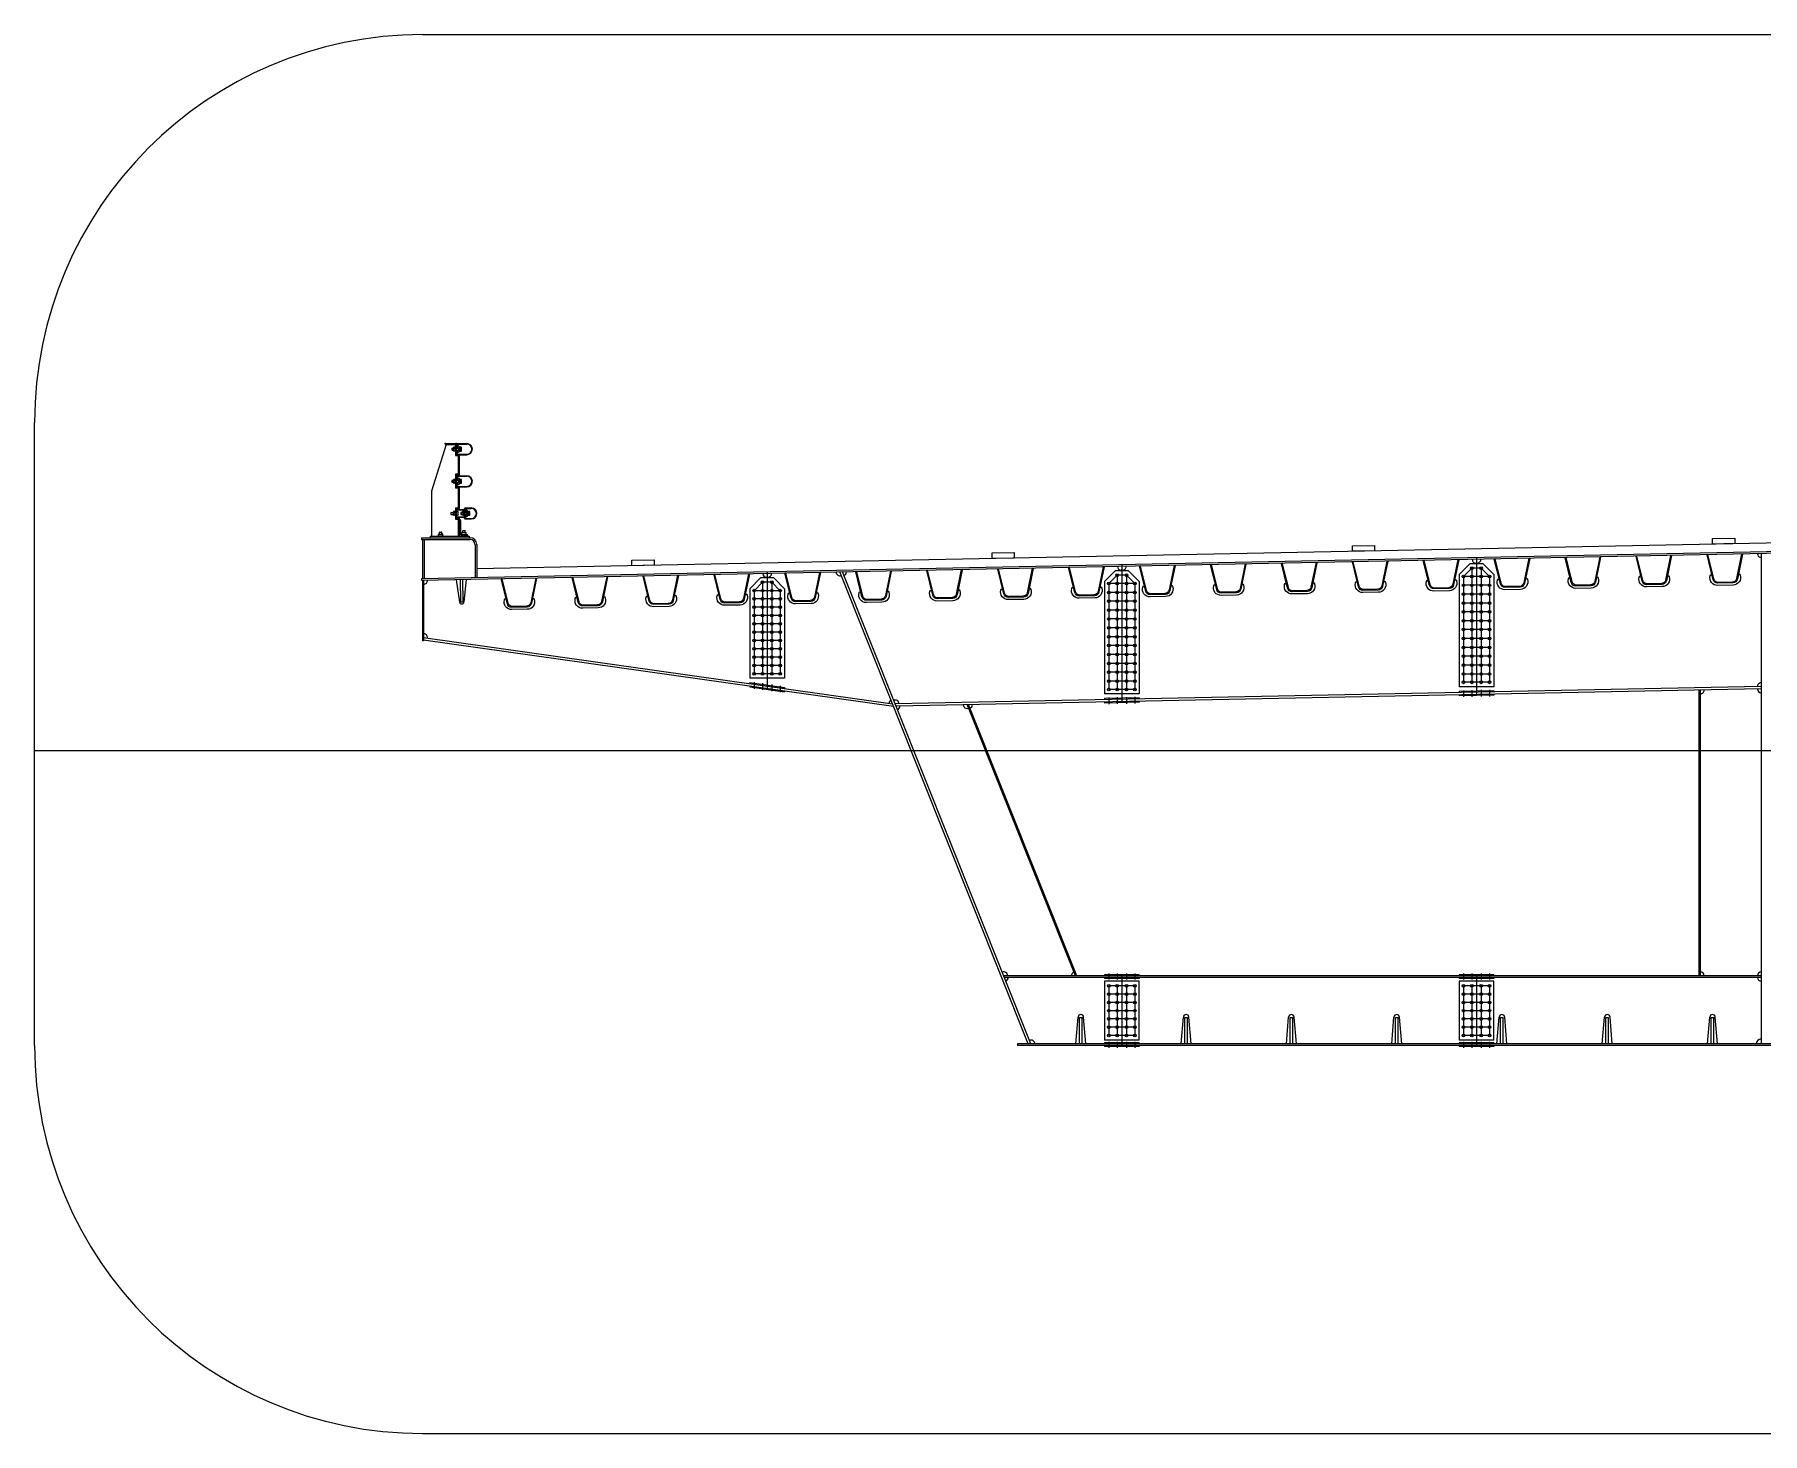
# Model space of a CAD drawing. Header units: metres. Extents: x 200921 to 201740, y 22869 to 23049.
# Drawn here: x 200920.7 to 201143.4, y 22868.6 to 23048.9 of the extents above; entities that cross this region are included whole.
import ezdxf

# ---------------------------------------------------------------- set-up
doc = ezdxf.new("R2010")
doc.units = ezdxf.units.M
doc.header["$LTSCALE"] = 500
for name, color, linetype in [('CS-LEAL', 1, 'Continuous'), ('CS-LIN3', 2, 'Continuous'), ('CS-STEL-MAJR', 3, 'Continuous'), ('DRAW', 2, 'Continuous'), ('STEEL', 4, 'Continuous')]:
    doc.layers.add(name, color=color, linetype=linetype)

# ---------------------------------------------------------------- blocks, each defined once
blk = doc.blocks.new('U-RIB')
at = {"layer": 'DRAW', "color": 3}
for p, q in [((-152, 0), (-160, -2)), ((-152, 0), (-102, -221)), ((102, -221), (152, 0)), ((152, 0), (160, -2)), ((-160, -2), (-109, -227)), ((109, -227), (160, -2)), ((-70, -260), (70, -260)), ((-70, -280), (70, -280)), ((-63, -252), (63, -252))]:
    blk.add_line(p, q, dxfattribs=at)
for centre, radius, start, end in [((-70, -212), 68, 162.5368, 270), ((-116, -198), 20, 100.4697, 161.2317), ((-69, -220), 40, 190.0739, 269.5546), ((-63, -212), 40, 192.8619, 269.5255), ((63, -212), 40, 270.4745, 347.1381), ((70, -212), 68, 270, 17.4632), ((69, -220), 40, 270.4454, 349.9261), ((116, -198), 20, 18.7683, 79.5303)]:
    blk.add_arc(centre, radius, start, end, dxfattribs=at)
blk = doc.blocks.new('RIB-200X20P')
at = {"layer": 'CS-STEL-MAJR'}
for p, q in [((-45, 0), (-20, -202)), ((-10, 0), (-10, -200)), ((10, 0), (10, -200)), ((45, 0), (20, -202)), ((-10, -200), (10, -200))]:
    blk.add_line(p, q, dxfattribs=at)
blk.add_arc((0, -200), 20, 187.0816, 352.9184, dxfattribs=at)
blk = doc.blocks.new('부_방호울타리0.85')
at = {"layer": 'CS-LIN3'}
for p, q in [((145, 842), (10, 422)), ((135, 850), (135, 842)), ((135, 850), (235, 850)), ((135, 842), (227, 842)), ((196, 807), (196, 793)), ((198, 809), (267, 809)), ((198, 791), (267, 791)), ((209, 786), (209, 814)), ((224, 817), (212, 817)), ((224, 783), (212, 783)), ((224, 822), (227, 822)), ((224, 783), (224, 817)), ((227, 842), (227, 742)), ((235, 850), (235, 750)), ((235, 843), (235, 818)), ((235, 782), (235, 757)), ((239, 843), (239, 818)), ((239, 830), (249, 830)), ((239, 818), (249, 818)), ((239, 782), (249, 782)), ((239, 782), (239, 757)), ((242, 850), (330, 850)), ((242, 846), (330, 846)), ((242, 815), (250, 815)), ((242, 811), (250, 811)), ((242, 789), (250, 789)), ((242, 785), (250, 785)), ((250, 815), (250, 811)), ((250, 789), (250, 785)), ((255, 812), (255, 788)), ((267, 812), (267, 788)), ((224, 778), (227, 778)), ((227, 742), (252, 742)), ((235, 750), (260, 750)), ((239, 770), (249, 770)), ((242, 754), (330, 754)), ((242, 750), (330, 750)), ((252, 742), (252, 573)), ((260, 750), (260, 565)), ((196, 517), (196, 503)), ((198, 519), (267, 519)), ((198, 501), (267, 501)), ((209, 496), (209, 524)), ((224, 527), (212, 527)), ((224, 493), (212, 493)), ((224, 532), (227, 532)), ((224, 493), (224, 527)), ((224, 488), (227, 488)), ((227, 573), (227, 447)), ((252, 573), (227, 573)), ((235, 565), (235, 455)), ((260, 565), (235, 565)), ((235, 553), (235, 528)), ((235, 492), (235, 467)), ((239, 553), (239, 528)), ((239, 540), (249, 540)), ((239, 528), (249, 528)), ((239, 492), (249, 492)), ((239, 492), (239, 467)), ((239, 480), (249, 480)), ((242, 560), (330, 560)), ((242, 556), (330, 556)), ((242, 525), (250, 525)), ((242, 521), (250, 521)), ((242, 499), (250, 499)), ((242, 495), (250, 495)), ((250, 525), (250, 521)), ((250, 499), (250, 495)), ((255, 522), (255, 498)), ((267, 522), (267, 498)), ((10, 422), (10, 14)), ((252, 447), (227, 447)), ((260, 455), (235, 455)), ((242, 464), (330, 464)), ((242, 460), (330, 460)), ((252, 447), (252, 270)), ((260, 455), (260, 262)), ((186, 227), (186, 213)), ((188, 229), (238, 229)), ((188, 211), (238, 211)), ((209, 206), (209, 234)), ((224, 237), (212, 237)), ((224, 203), (212, 203)), ((224, 242), (227, 242)), ((224, 203), (224, 237)), ((224, 198), (227, 198)), ((227, 270), (227, 169)), ((227, 270), (252, 270)), ((227, 169), (252, 169)), ((235, 262), (235, 177)), ((235, 262), (260, 262)), ((235, 177), (260, 177)), ((238, 237), (250, 237)), ((238, 203), (238, 237)), ((238, 208), (238, 232)), ((238, 203), (250, 203)), ((252, 169), (252, 14)), ((253, 206), (253, 234)), ((260, 177), (260, 14)), ((260, 164), (266, 164)), ((274, 156), (274, 28)), ((276, 227), (276, 213)), ((278, 229), (342, 229)), ((278, 211), (342, 211)), ((289, 206), (289, 234)), ((304, 237), (292, 237)), ((304, 203), (292, 203)), ((304, 242), (307, 242)), ((304, 203), (304, 237)), ((304, 198), (307, 198)), ((310, 177), (310, 263)), ((314, 238), (314, 263)), ((314, 250), (324, 250)), ((314, 238), (324, 238)), ((314, 177), (314, 202)), ((314, 202), (324, 202)), ((314, 190), (324, 190)), ((317, 270), (370, 270)), ((317, 266), (370, 266)), ((317, 235), (327, 235)), ((317, 231), (327, 231)), ((317, 209), (327, 209)), ((317, 205), (327, 205)), ((317, 174), (370, 174)), ((317, 170), (370, 170)), ((327, 231), (327, 235)), ((327, 205), (327, 209)), ((330, 208), (330, 232)), ((342, 208), (342, 232)), ((0, 14), (350, 14)), ((0, 14), (0, 0)), ((0, 0), (350, 0)), ((64, 14), (122, 14)), ((70, 17), (120, 17)), ((70, 14), (70, 17)), ((75, 17), (75, 30)), ((78, 33), (112, 33)), ((84, 33), (84, 48)), ((87, 51), (103, 51)), ((106, 33), (106, 48)), ((115, 17), (115, 30)), ((120, 14), (120, 17)), ((274, 28), (332, 28)), ((280, 31), (330, 31)), ((280, 28), (280, 31)), ((285, 31), (285, 44)), ((288, 47), (322, 47)), ((294, 47), (294, 62)), ((297, 65), (313, 65)), ((316, 47), (316, 62)), ((325, 31), (325, 44)), ((330, 28), (330, 31)), ((340, 14), (340, 20)), ((350, 14), (350, 0))]:
    blk.add_line(p, q, dxfattribs=at)
for points in [[(224, 822), (224, 778)], [(224, 532), (224, 488)], [(224, 242), (224, 198)], [(304, 242), (304, 198)]]:
    blk.add_lwpolyline(points, dxfattribs=at)
for points in [[(267, 783), (279, 783, 0.414214), (282, 786), (282, 814, 0.414214), (279, 817), (267, 817)], [(267, 493), (279, 493, 0.414214), (282, 496), (282, 524, 0.414214), (279, 527), (267, 527)], [(235, 189), (235, 251, -0.414214), (241, 257), (304, 257, -0.414214), (310, 251), (310, 189, -0.414214), (304, 182), (241, 182, -0.414214)], [(238, 189), (238, 251, -0.414214), (241, 254), (304, 254, -0.414214), (307, 251), (307, 189, -0.414214), (304, 186), (241, 186, -0.414214)], [(342, 203), (354, 203, 0.414214), (357, 206), (357, 234, 0.414214), (354, 237), (342, 237)]]:
    blk.add_lwpolyline(points, format="xyb", close=True, dxfattribs=at)
for centre, radius, start, end in [((198, 807), 2, 90, 180), ((198, 793), 2, 180, 270), ((212, 814), 3, 90, 180), ((212, 786), 3, 180, 270), ((242, 843), 7, 90, 180), ((242, 818), 7, 180, 270), ((242, 782), 7, 90, 180), ((242, 843), 3, 90, 180), ((242, 818), 3, 180, 270), ((242, 782), 3, 90, 180), ((249, 812), 18, 0, 90), ((249, 812), 6, 0, 90), ((249, 788), 6, 270, 0), ((249, 788), 18, 270, 0), ((330, 800), 50, 270, 90), ((330, 800), 46, 270, 90), ((242, 757), 7, 180, 270), ((242, 757), 3, 180, 270), ((198, 517), 2, 90, 180), ((198, 503), 2, 180, 270), ((212, 524), 3, 90, 180), ((212, 496), 3, 180, 270), ((242, 553), 7, 90, 180), ((242, 528), 7, 180, 270), ((242, 492), 7, 90, 180), ((242, 553), 3, 90, 180), ((242, 528), 3, 180, 270), ((242, 492), 3, 90, 180), ((249, 522), 18, 0, 90), ((249, 522), 6, 0, 90), ((249, 498), 6, 270, 0), ((249, 498), 18, 270, 0), ((330, 510), 50, 270, 90), ((330, 510), 46, 270, 90), ((242, 467), 7, 180, 270), ((242, 467), 3, 180, 270), ((188, 227), 2, 90, 180), ((188, 213), 2, 180, 270), ((212, 234), 3, 90, 180), ((212, 206), 3, 180, 270), ((250, 234), 3, 0, 90), ((250, 206), 3, 270, 0), ((266, 156), 8, 0, 90), ((278, 227), 2, 90, 180), ((278, 213), 2, 180, 270), ((292, 234), 3, 90, 180), ((292, 206), 3, 180, 270), ((317, 263), 7, 90, 180), ((317, 238), 7, 180, 270), ((317, 202), 7, 90, 180), ((317, 177), 7, 180, 270), ((317, 263), 3, 90, 180), ((317, 238), 3, 180, 270), ((317, 202), 3, 90, 180), ((317, 177), 3, 180, 270), ((324, 232), 18, 0, 90), ((324, 232), 6, 0, 90), ((324, 208), 6, 270, 0), ((324, 208), 18, 270, 0), ((370, 220), 50, 270, 90), ((370, 220), 46, 270, 90), ((78, 30), 3, 90, 180), ((87, 48), 3, 90, 180), ((103, 48), 3, 0, 90), ((112, 30), 3, 0, 90), ((288, 44), 3, 90, 180), ((297, 62), 3, 90, 180), ((313, 62), 3, 0, 90), ((322, 44), 3, 0, 90), ((332, 20), 8, 0, 90)]:
    blk.add_arc(centre, radius, start, end, dxfattribs=at)
for p in [(135, 850), (235, 850), (235, 850), (235, 560), (235, 560)]:
    blk.add_point(p, dxfattribs=at)
blk = doc.blocks.new('RIB-240X24P')
at = {"layer": 'CS-STEL-MAJR'}
for p, q in [((-45, 0), (-25, 242)), ((-12, 0), (-12, 240)), ((-12, 240), (12, 240)), ((12, 0), (12, 240)), ((45, 0), (25, 242))]:
    blk.add_line(p, q, dxfattribs=at)
blk.add_arc((0, 240), 25, 4.7433, 175.2567, dxfattribs=at)

msp = doc.modelspace()

# ---------------------------------------------------------------- linework, layer by layer
for p, q in [((200970.68, 23048.93), (201370.39, 23048.93)), ((200920.68, 22918.64), (200920.68, 22998.93)), ((200970.68, 22868.64), (201370.39, 22868.64))]:
    msp.add_line(p, q)
at = {"color": 3}
for p, q in [((200977.45, 22983.22), (200977.45, 22978.93)), ((200977.68, 22983.22), (200977.68, 22978.93))]:
    msp.add_line(p, q, dxfattribs=at)
for centre, start, end in [((200970.68, 22998.93), 90, 180), ((200970.68, 22918.64), 180, 270)]:
    msp.add_arc(centre, 50, start, end)
for radius in [0.857, 0.629]:
    msp.add_arc((200976.82, 22983.22), radius, 0, 90, dxfattribs=at)
at = {"layer": 'CS-LEAL'}
msp.add_line((200920.68, 22956.65), (201420.39, 22956.65), dxfattribs=at)
at = {"layer": 'CS-LIN3'}
msp.add_line((201149.11, 22983.5), (200977.68, 22980.07), dxfattribs=at)
at = {"layer": 'CS-LIN3', "ltscale": 0.05}
for p, q in [((201015.11, 22979.68), (201015.11, 22964.68)), ((201059.96, 22979.82), (201058.57, 22978.43)), ((201061.68, 22979.82), (201059.96, 22979.82)), ((201060.89, 22979.89), (201060.75, 22979.89)), ((201060.82, 22980.59), (201060.82, 22962.96)), ((201061.68, 22979.82), (201063.07, 22978.43)), ((201105.68, 22980.74), (201104.29, 22979.34)), ((201107.39, 22980.74), (201105.68, 22980.74)), ((201106.61, 22980.81), (201106.46, 22980.81)), ((201106.54, 22981.51), (201106.54, 22963.88)), ((201107.39, 22980.74), (201108.79, 22979.34)), ((201014.25, 22978.91), (201012.86, 22977.51)), ((201012.86, 22977.51), (201012.86, 22965.98)), ((201015.96, 22978.91), (201014.25, 22978.91)), ((201015.18, 22978.98), (201015.04, 22978.98)), ((201015.96, 22978.91), (201017.36, 22977.51)), ((201017.36, 22977.51), (201017.36, 22965.98)), ((201058.57, 22978.43), (201058.57, 22963.96)), ((201063.07, 22978.43), (201063.07, 22963.96)), ((201104.29, 22979.34), (201104.29, 22964.88)), ((201108.79, 22979.34), (201108.79, 22964.88)), ((201017.36, 22965.98), (201012.86, 22965.98)), ((201012.86, 22965.41), (201017.36, 22964.78)), ((201012.86, 22965.41), (201012.86, 22965.27)), ((201012.86, 22965), (201012.86, 22964.86)), ((201012.86, 22964.86), (201017.36, 22964.22)), ((201017.36, 22964.78), (201017.36, 22964.63)), ((201017.36, 22964.36), (201017.36, 22964.22)), ((201108.79, 22964.88), (201104.29, 22964.88)), ((201108.79, 22964.35), (201104.29, 22964.26)), ((201104.29, 22964.26), (201104.29, 22964.12)), ((201108.79, 22964.35), (201108.79, 22964.21)), ((201063.07, 22963.96), (201058.57, 22963.96)), ((201063.07, 22963.44), (201058.57, 22963.35)), ((201058.57, 22963.35), (201058.57, 22963.21)), ((201058.57, 22962.92), (201058.57, 22962.78)), ((201063.07, 22962.87), (201058.57, 22962.78)), ((201063.07, 22963.44), (201063.07, 22963.3)), ((201063.07, 22963.01), (201063.07, 22962.87)), ((201104.29, 22963.83), (201104.29, 22963.69)), ((201108.79, 22963.78), (201104.29, 22963.69)), ((201108.79, 22963.92), (201108.79, 22963.78)), ((201063.07, 22927.76), (201058.57, 22927.76)), ((201058.57, 22927.76), (201058.57, 22927.62)), ((201058.57, 22927.42), (201058.57, 22927.27)), ((201063.07, 22927.27), (201058.57, 22927.27)), ((201063.07, 22926.92), (201058.57, 22926.92)), ((201058.57, 22926.92), (201058.57, 22919.34)), ((201060.82, 22927.62), (201060.82, 22918.64)), ((201063.07, 22927.76), (201063.07, 22927.62)), ((201063.07, 22927.42), (201063.07, 22927.27)), ((201063.07, 22919.34), (201063.07, 22926.92)), ((201108.79, 22927.76), (201104.29, 22927.76)), ((201104.29, 22927.76), (201104.29, 22927.62)), ((201104.29, 22927.42), (201104.29, 22927.27)), ((201108.79, 22927.27), (201104.29, 22927.27)), ((201108.79, 22926.92), (201104.29, 22926.92)), ((201104.29, 22926.92), (201104.29, 22919.34)), ((201106.54, 22927.62), (201106.54, 22918.64)), ((201108.79, 22927.76), (201108.79, 22927.62)), ((201108.79, 22927.42), (201108.79, 22927.27)), ((201108.79, 22919.34), (201108.79, 22926.92)), ((201063.07, 22919.34), (201058.57, 22919.34)), ((201063.07, 22918.99), (201058.57, 22918.99)), ((201058.57, 22918.99), (201058.57, 22918.84)), ((201058.57, 22918.64), (201058.57, 22918.5)), ((201063.07, 22918.5), (201058.57, 22918.5)), ((201063.07, 22918.99), (201063.07, 22918.84)), ((201063.07, 22918.64), (201063.07, 22918.5)), ((201108.79, 22919.34), (201104.29, 22919.34)), ((201108.79, 22918.99), (201104.29, 22918.99)), ((201104.29, 22918.99), (201104.29, 22918.84)), ((201104.29, 22918.64), (201104.29, 22918.5)), ((201108.79, 22918.5), (201104.29, 22918.5)), ((201108.79, 22918.99), (201108.79, 22918.84)), ((201108.79, 22918.64), (201108.79, 22918.5))]:
    msp.add_line(p, q, dxfattribs=at)
at = {"layer": 'CS-LIN3', "color": 8}
for p, q in [((201105.93, 22980.16), (201104.86, 22979.09)), ((201105.93, 22980.16), (201105.93, 22965.45)), ((201107.14, 22980.16), (201105.93, 22980.16)), ((201107.14, 22980.16), (201107.14, 22965.45)), ((201107.14, 22980.16), (201108.21, 22979.09)), ((201014.5, 22978.34), (201013.43, 22977.26)), ((201014.5, 22978.34), (201014.5, 22966.55)), ((201015.71, 22978.34), (201014.5, 22978.34)), ((201015.71, 22978.34), (201015.71, 22966.55)), ((201015.71, 22978.34), (201016.79, 22977.26)), ((201060.21, 22979.25), (201059.14, 22978.18)), ((201062.5, 22978.18), (201059.14, 22978.18)), ((201059.14, 22978.18), (201059.14, 22964.54)), ((201060.21, 22979.25), (201060.21, 22964.54)), ((201061.43, 22979.25), (201060.21, 22979.25)), ((201061.43, 22979.25), (201061.43, 22964.54)), ((201061.43, 22979.25), (201062.5, 22978.18)), ((201062.5, 22978.18), (201062.5, 22964.54)), ((201108.21, 22979.09), (201104.86, 22979.09)), ((201104.86, 22979.09), (201104.86, 22965.45)), ((201108.21, 22977.95), (201104.86, 22977.95)), ((201108.21, 22979.09), (201108.21, 22965.45)), ((201013.43, 22977.26), (201013.43, 22966.55)), ((201016.79, 22977.26), (201013.43, 22977.26)), ((201016.79, 22976.19), (201013.43, 22976.19)), ((201016.79, 22977.26), (201016.79, 22966.55)), ((201062.5, 22977.04), (201059.14, 22977.04)), ((201062.5, 22975.89), (201059.14, 22975.89)), ((201108.21, 22976.81), (201104.86, 22976.81)), ((201108.21, 22975.66), (201104.86, 22975.66)), ((201016.79, 22975.12), (201013.43, 22975.12)), ((201016.79, 22974.05), (201013.43, 22974.05)), ((201016.79, 22972.98), (201013.43, 22972.98)), ((201062.5, 22974.75), (201059.14, 22974.75)), ((201062.5, 22973.61), (201059.14, 22973.61)), ((201108.21, 22974.52), (201104.86, 22974.52)), ((201108.21, 22973.38), (201104.86, 22973.38)), ((201012.86, 22971.72), (201012.86, 22971.58)), ((201012.86, 22971.32), (201012.86, 22971.18)), ((201016.79, 22971.91), (201013.43, 22971.91)), ((201016.79, 22970.84), (201013.43, 22970.84)), ((201017.36, 22971.81), (201017.36, 22971.67)), ((201017.36, 22971.41), (201017.36, 22971.27)), ((201062.5, 22972.46), (201059.14, 22972.46)), ((201062.5, 22971.32), (201059.14, 22971.32)), ((201108.21, 22972.24), (201104.86, 22972.24)), ((201108.21, 22971.09), (201104.86, 22971.09)), ((201016.79, 22969.76), (201013.43, 22969.76)), ((201016.79, 22968.69), (201013.43, 22968.69)), ((201062.5, 22970.18), (201059.14, 22970.18)), ((201062.5, 22969.04), (201059.14, 22969.04)), ((201108.21, 22969.95), (201104.86, 22969.95)), ((201108.21, 22968.81), (201104.86, 22968.81)), ((201016.79, 22967.62), (201013.43, 22967.62)), ((201016.79, 22966.55), (201013.43, 22966.55)), ((201062.5, 22967.89), (201059.14, 22967.89)), ((201062.5, 22966.75), (201059.14, 22966.75)), ((201108.21, 22967.66), (201104.86, 22967.66)), ((201108.21, 22966.52), (201104.86, 22966.52)), ((201013.43, 22965.48), (201013.43, 22964.63)), ((201014.5, 22965.32), (201014.5, 22964.48)), ((201015.71, 22965.15), (201015.71, 22964.31)), ((201016.79, 22965), (201016.79, 22964.16)), ((201062.5, 22965.61), (201059.14, 22965.61)), ((201062.5, 22964.54), (201059.14, 22964.54)), ((201108.21, 22965.45), (201104.86, 22965.45)), ((201104.86, 22964.41), (201104.86, 22963.56)), ((201105.93, 22964.43), (201105.93, 22963.58)), ((201107.14, 22964.46), (201107.14, 22963.6)), ((201108.21, 22964.48), (201108.21, 22963.63)), ((201059.14, 22963.5), (201059.14, 22962.64)), ((201060.21, 22963.52), (201060.21, 22962.67)), ((201061.43, 22963.54), (201061.43, 22962.69)), ((201062.5, 22963.57), (201062.5, 22962.71)), ((201059.14, 22927.9), (201059.14, 22927.13)), ((201059.14, 22926.34), (201059.14, 22919.92)), ((201060.21, 22927.9), (201060.21, 22927.13)), ((201060.21, 22926.34), (201060.21, 22919.92)), ((201061.43, 22927.9), (201061.43, 22927.13)), ((201061.43, 22926.34), (201061.43, 22919.92)), ((201062.5, 22927.9), (201062.5, 22927.13)), ((201062.5, 22926.34), (201062.5, 22919.92)), ((201104.86, 22927.9), (201104.86, 22927.13)), ((201104.86, 22926.34), (201104.86, 22919.92)), ((201105.93, 22927.9), (201105.93, 22927.13)), ((201105.93, 22926.34), (201105.93, 22919.92)), ((201107.14, 22927.9), (201107.14, 22927.13)), ((201107.14, 22926.34), (201107.14, 22919.92)), ((201108.21, 22927.9), (201108.21, 22927.13)), ((201108.21, 22926.34), (201108.21, 22919.92)), ((201059.14, 22919.13), (201059.14, 22918.36)), ((201060.21, 22919.13), (201060.21, 22918.36)), ((201061.43, 22919.13), (201061.43, 22918.36)), ((201062.5, 22919.13), (201062.5, 22918.36)), ((201104.86, 22919.13), (201104.86, 22918.36)), ((201105.93, 22919.13), (201105.93, 22918.36)), ((201107.14, 22919.13), (201107.14, 22918.36)), ((201108.21, 22919.13), (201108.21, 22918.36))]:
    msp.add_line(p, q, dxfattribs=at)
at = {"layer": 'CS-LIN3', "color": 8, "ltscale": 0.05}
for p, q in [((201062.5, 22926.34), (201059.14, 22926.34)), ((201108.21, 22926.34), (201104.86, 22926.34)), ((201062.5, 22925.27), (201059.14, 22925.27)), ((201062.5, 22924.2), (201059.14, 22924.2)), ((201108.21, 22925.27), (201104.86, 22925.27)), ((201108.21, 22924.2), (201104.86, 22924.2)), ((201062.5, 22923.13), (201059.14, 22923.13)), ((201062.5, 22922.06), (201059.14, 22922.06)), ((201108.21, 22923.13), (201104.86, 22923.13)), ((201108.21, 22922.06), (201104.86, 22922.06)), ((201062.5, 22920.99), (201059.14, 22920.99)), ((201062.5, 22919.92), (201059.14, 22919.92)), ((201108.21, 22920.99), (201104.86, 22920.99)), ((201108.21, 22919.92), (201104.86, 22919.92))]:
    msp.add_line(p, q, dxfattribs=at)
at = {"layer": 'CS-LIN3'}
for points in [[(201044.11, 22982.12), (201046.96, 22982.17), (201046.96, 22981.46), (201044.11, 22981.4)], [(201090.54, 22983.04), (201093.39, 22983.1), (201093.39, 22982.39), (201090.54, 22982.33)], [(201136.96, 22983.97), (201139.82, 22984.03), (201139.82, 22983.32), (201136.96, 22983.26)], [(200997.68, 22981.19), (201000.54, 22981.24), (201000.54, 22980.53), (200997.68, 22980.47)]]:
    msp.add_lwpolyline(points, close=True, dxfattribs=at)
at = {"layer": 'CS-LIN3', "color": 8}
for centre in [(201105.93, 22980.16), (201107.14, 22980.16), (201013.43, 22977.26), (201014.5, 22978.34), (201014.5, 22977.26), (201015.71, 22978.34), (201015.71, 22977.26), (201016.79, 22977.26), (201059.14, 22978.18), (201060.21, 22979.25), (201060.21, 22978.18), (201061.43, 22979.25), (201061.43, 22978.18), (201062.5, 22978.18), (201104.86, 22979.09), (201104.86, 22977.95), (201105.93, 22979.09), (201105.93, 22977.95), (201107.14, 22979.09), (201107.14, 22977.95), (201108.21, 22979.09), (201108.21, 22977.95), (201013.43, 22976.19), (201013.43, 22975.12), (201014.5, 22976.19), (201014.5, 22975.12), (201015.71, 22976.19), (201015.71, 22975.12), (201016.79, 22976.19), (201016.79, 22975.12), (201059.14, 22977.04), (201059.14, 22975.89), (201060.21, 22977.04), (201060.21, 22975.89), (201061.43, 22977.04), (201061.43, 22975.89), (201062.5, 22977.04), (201062.5, 22975.89), (201104.86, 22976.81), (201104.86, 22975.66), (201105.93, 22976.81), (201105.93, 22975.66), (201107.14, 22976.81), (201107.14, 22975.66), (201108.21, 22976.81), (201108.21, 22975.66), (201013.43, 22974.05), (201013.43, 22972.98), (201014.5, 22974.05), (201014.5, 22972.98), (201015.71, 22974.05), (201015.71, 22972.98), (201016.79, 22974.05), (201016.79, 22972.98), (201059.14, 22974.75), (201059.14, 22973.61), (201060.21, 22974.75), (201060.21, 22973.61), (201061.43, 22974.75), (201061.43, 22973.61), (201062.5, 22974.75), (201062.5, 22973.61), (201104.86, 22974.52), (201104.86, 22973.38), (201105.93, 22974.52), (201105.93, 22973.38), (201107.14, 22974.52), (201107.14, 22973.38), (201108.21, 22974.52), (201108.21, 22973.38), (201013.43, 22971.91), (201013.43, 22970.84), (201014.5, 22971.91), (201014.5, 22970.84), (201015.71, 22971.91), (201015.71, 22970.84), (201016.79, 22971.91), (201016.79, 22970.84), (201059.14, 22972.46), (201059.14, 22971.32), (201060.21, 22972.46), (201060.21, 22971.32), (201061.43, 22972.46), (201061.43, 22971.32), (201062.5, 22972.46), (201062.5, 22971.32), (201104.86, 22972.24), (201104.86, 22971.09), (201105.93, 22972.24), (201105.93, 22971.09), (201107.14, 22972.24), (201107.14, 22971.09), (201108.21, 22972.24), (201108.21, 22971.09), (201013.43, 22969.76), (201013.43, 22968.69), (201014.5, 22969.76), (201014.5, 22968.69), (201015.71, 22969.76), (201015.71, 22968.69), (201016.79, 22969.76), (201016.79, 22968.69), (201059.14, 22970.18), (201059.14, 22969.04), (201060.21, 22970.18), (201060.21, 22969.04), (201061.43, 22970.18), (201061.43, 22969.04), (201062.5, 22970.18), (201062.5, 22969.04), (201104.86, 22969.95), (201104.86, 22968.81), (201105.93, 22969.95), (201105.93, 22968.81), (201107.14, 22969.95), (201107.14, 22968.81), (201108.21, 22969.95), (201108.21, 22968.81), (201013.43, 22967.62), (201013.43, 22966.55), (201014.5, 22967.62), (201014.5, 22966.55), (201015.71, 22967.62), (201015.71, 22966.55), (201016.79, 22967.62), (201016.79, 22966.55), (201059.14, 22967.89), (201059.14, 22966.75), (201060.21, 22967.89), (201060.21, 22966.75), (201061.43, 22967.89), (201061.43, 22966.75), (201062.5, 22967.89), (201062.5, 22966.75), (201104.86, 22967.66), (201104.86, 22966.52), (201105.93, 22967.66), (201105.93, 22966.52), (201107.14, 22967.66), (201107.14, 22966.52), (201108.21, 22967.66), (201108.21, 22966.52), (201059.14, 22965.61), (201059.14, 22964.54), (201060.21, 22965.61), (201060.21, 22964.54), (201061.43, 22965.61), (201061.43, 22964.54), (201062.5, 22965.61), (201062.5, 22964.54), (201104.86, 22965.45), (201105.93, 22965.45), (201107.14, 22965.45), (201108.21, 22965.45)]:
    msp.add_circle(centre, 0.179, dxfattribs=at)
at = {"layer": 'CS-LIN3', "color": 8, "ltscale": 0.05}
for centre in [(201059.14, 22926.34), (201060.21, 22926.34), (201061.43, 22926.34), (201062.5, 22926.34), (201104.86, 22926.34), (201105.93, 22926.34), (201107.14, 22926.34), (201108.21, 22926.34), (201059.14, 22925.27), (201059.14, 22924.2), (201060.21, 22925.27), (201060.21, 22924.2), (201061.43, 22925.27), (201061.43, 22924.2), (201062.5, 22925.27), (201062.5, 22924.2), (201104.86, 22925.27), (201104.86, 22924.2), (201105.93, 22925.27), (201105.93, 22924.2), (201107.14, 22925.27), (201107.14, 22924.2), (201108.21, 22925.27), (201108.21, 22924.2), (201059.14, 22923.13), (201059.14, 22922.06), (201060.21, 22923.13), (201060.21, 22922.06), (201061.43, 22923.13), (201061.43, 22922.06), (201062.5, 22923.13), (201062.5, 22922.06), (201104.86, 22923.13), (201104.86, 22922.06), (201105.93, 22923.13), (201105.93, 22922.06), (201107.14, 22923.13), (201107.14, 22922.06), (201108.21, 22923.13), (201108.21, 22922.06), (201059.14, 22920.99), (201059.14, 22919.92), (201060.21, 22920.99), (201060.21, 22919.92), (201061.43, 22920.99), (201061.43, 22919.92), (201062.5, 22920.99), (201062.5, 22919.92), (201104.86, 22920.99), (201104.86, 22919.92), (201105.93, 22920.99), (201105.93, 22919.92), (201107.14, 22920.99), (201107.14, 22919.92), (201108.21, 22920.99), (201108.21, 22919.92)]:
    msp.add_circle(centre, 0.179, dxfattribs=at)
at = {"layer": 'CS-LIN3', "ltscale": 0.05}
for centre, start, end in [((201060.75, 22980.39), 181.1458, 270), ((201060.89, 22980.39), 270, 1.1458), ((201106.46, 22981.31), 181.1458, 270), ((201106.61, 22981.31), 270, 1.1458), ((201015.04, 22979.48), 181.1458, 270), ((201015.18, 22979.48), 270, 1.1458)]:
    msp.add_arc(centre, 0.5, start, end, dxfattribs=at)
at = {"layer": 'CS-STEL-MAJR'}
for p, q in [((200970.54, 22984.07), (200970.54, 22983.84)), ((200970.54, 22984.07), (200976.82, 22984.07)), ((200970.54, 22983.84), (200976.82, 22983.84)), ((201170.54, 22982.79), (200970.54, 22978.79)), ((201170.54, 22982.59), (200970.54, 22978.59)), ((200970.68, 22983.84), (200970.68, 22978.79)), ((200970.91, 22983.84), (200970.91, 22978.8)), ((201143.24, 22982.04), (201143.24, 22918.84)), ((201048.77, 22918.84), (201024.49, 22979.67)), ((201049.11, 22918.84), (201024.82, 22979.67)), ((200970.54, 22978.79), (200970.54, 22978.59)), ((200970.68, 22978.59), (200970.68, 22970.8)), ((200970.82, 22978.59), (200970.82, 22970.8)), ((200970.82, 22970.8), (200970.68, 22970.8)), ((200970.82, 22971.23), (201031.28, 22962.66)), ((200970.82, 22970.94), (201031.39, 22962.38)), ((201143.24, 22964.9), (201031.61, 22962.67)), ((201143.24, 22964.61), (201031.72, 22962.38)), ((201135.21, 22964.45), (201135.21, 22927.62)), ((201135.38, 22964.46), (201135.38, 22927.62)), ((201054.83, 22927.62), (201040.88, 22962.57)), ((201055.02, 22927.62), (201041.06, 22962.57)), ((201143.24, 22927.62), (201045.61, 22927.62)), ((201143.24, 22927.42), (201045.68, 22927.42)), ((201047.39, 22918.84), (201047.39, 22918.64)), ((201293.68, 22918.84), (201047.39, 22918.84)), ((201293.68, 22918.64), (201047.39, 22918.64))]:
    msp.add_line(p, q, dxfattribs=at)
for centre, radius, start, end in [((201143.24, 22982.04), 0.5, 181.1458, 270), ((201024.82, 22979.67), 0.5, 291.7643, 1.1458), ((200970.82, 22978.59), 0.5, 270, 1.1458), ((201024.49, 22979.67), 0.5, 181.1458, 291.7643), ((200970.82, 22971.23), 0.5, 351.7699, 90), ((201135.38, 22964.46), 0.5, 270, 1.1458), ((201143.24, 22964.9), 0.5, 90, 181.1458), ((201143.24, 22964.61), 0.5, 181.1458, 270), ((201031.28, 22962.66), 0.5, 111.7643, 171.9307), ((201031.61, 22962.67), 0.5, 1.1458, 111.7643), ((201031.72, 22962.38), 0.5, 291.7643, 1.1458), ((201040.88, 22962.57), 0.5, 181.1458, 291.7643), ((201041.06, 22962.57), 0.5, 291.7643, 1.1458), ((201045.61, 22927.62), 0.5, 0, 111.7643), ((201045.68, 22927.42), 0.5, 291.7643, 0), ((201054.83, 22927.62), 0.5, 111.7643, 180), ((201135.38, 22927.62), 0.5, 0, 90), ((201143.24, 22927.62), 0.5, 90, 180), ((201143.24, 22927.42), 0.5, 180, 270), ((201049.11, 22918.84), 0.5, 0, 111.7643), ((201143.24, 22918.84), 0.643, 90, 180)]:
    msp.add_arc(centre, radius, start, end, dxfattribs=at)

# ---------------------------------------------------------------- block references
at = {"xscale": 0.01428571428571429, "yscale": 0.01428571428571429, "zscale": 0.01428571428571429}
for name, p in [('부_방호울타리0.85', (200971.68, 22984.07)), ('RIB-240X24P', (201055.54, 22918.84)), ('RIB-240X24P', (201069.11, 22918.84)), ('RIB-240X24P', (201082.68, 22918.84)), ('RIB-240X24P', (201096.25, 22918.84)), ('RIB-240X24P', (201109.82, 22918.84)), ('RIB-240X24P', (201123.39, 22918.84)), ('RIB-240X24P', (201136.96, 22918.84))]:
    msp.add_blockref(name, p, dxfattribs=at)
at = {"layer": 'CS-STEL-MAJR', "xscale": 0.01428571428571429, "yscale": 0.01428571428571429, "zscale": 0.01428571428571429, "rotation": 1.145762052822363}
msp.add_blockref('RIB-200X20P', (200975.68, 22978.69), dxfattribs=at)
at = {"layer": 'STEEL', "xscale": -0.01428571428571428, "yscale": 0.01428571428571429, "zscale": 0.01428571428571429, "rotation": 1.145762902195324}
for p in [(201138.54, 22981.95), (201028.82, 22979.75), (201037.96, 22979.94), (201047.11, 22980.12), (201056.25, 22980.3), (201065.39, 22980.48), (201074.54, 22980.67), (201083.68, 22980.85), (201092.82, 22981.03), (201101.96, 22981.22), (201111.11, 22981.4), (201120.25, 22981.58), (201129.39, 22981.76), (200983.11, 22978.84), (200992.25, 22979.02), (201001.39, 22979.2), (201010.54, 22979.39), (201019.68, 22979.57)]:
    msp.add_blockref('U-RIB', p, dxfattribs=at)

doc.saveas('drawing.dxf')
